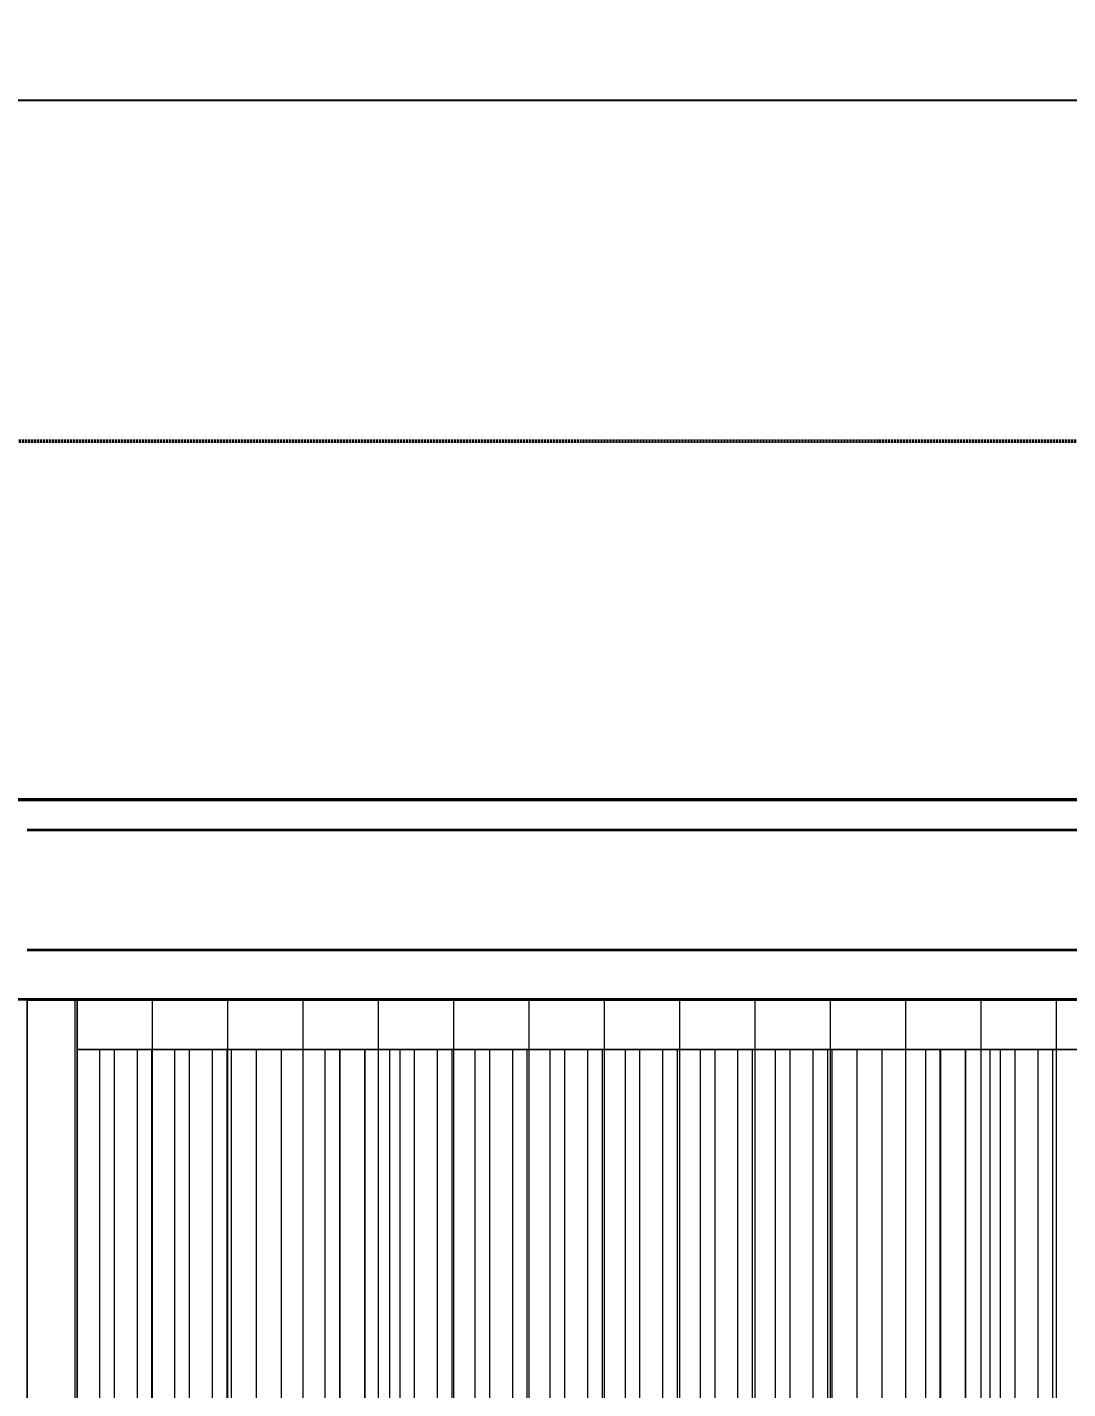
# Model space of a CAD drawing. Header units: millimetres. Extents: x 652554 to 1678317, y -308114 to 170803.
# Drawn here: x 677115 to 678156, y 113361 to 114723 of the extents above; entities that cross this region are included whole.
import ezdxf

# ---------------------------------------------------------------- set-up
doc = ezdxf.new("R2010")
doc.units = ezdxf.units.MM
doc.linetypes.add('DPA_Hidden 50', pattern=[3, 2, -1])
doc.layers.get('Defpoints').update_dxf_attribs({"color": 250})
for name, color, linetype, lineweight in [('A-ANNO-DIMS', 1, 'Continuous', 9), ('A-DETL-GENF', 2, 'Continuous', 35), ('A-GENM', 1, 'Continuous', 9), ('A-GLAZ-CURT', 2, 'Continuous', 9), ('A-GLAZ-CWMG', 2, 'Continuous', 35)]:
    doc.layers.add(name, color=color, linetype=linetype, lineweight=lineweight)
doc.layers.add('DIM', color=1, linetype='Continuous')
doc.styles.add('Arial_2', font='arial.ttf', dxfattribs={"height": 3})
doc.dimstyles.new('DPA-DIM-3_0_T-T_1', dxfattribs={"dimscale": 304.8, "dimtxt": 153.03891, "dimasz": 0.328084, "dimexe": 0.328084, "dimexo": 0.0625, "dimgap": 0.082021, "dimtad": 1, "dimdec": 0, "dimzin": 0, "dimdsep": 46, "dimtxsty": 'Arial_2', "dimblk1": 'OBLIQUE', "dimblk2": 'OBLIQUE', "dimsah": 1, "dimcen": 0.09, "dimdle": 0.328084, "dimadec": 8, "dimazin": 0, "dimtfac": 1, "dimtdec": 4, "dimtix": 1, "dimtmove": 1, "dimatfit": 3, "dimfxl": 0.656168, "dimfxlon": 1, "dimtvp": 1, "dimtolj": 1, "dimtzin": 0, "dimarcsym": 2})

# ---------------------------------------------------------------- blocks, each defined once
blk = doc.blocks.new('DPA_CP_Entrance Louver Grill Vertical Z - Louver Grill Vertical Z-18398766-2250-01 ENTRANCE 2 ELEVATION 3')
at = {"layer": 'A-GLAZ-CURT'}
for p, q in [((631932.5, 113750), (631889.2, 113750)), ((631889.2, 113750), (631914.2, 113750)), ((631914.2, 113750), (631957.5, 113750)), ((631957.5, 113750), (631932.5, 113750)), ((631932.5, 113750), (631997.5, 113750)), ((632533.8, 113750), (631932.5, 113750)), ((631999.2, 113750), (631997.5, 113750)), ((631997.5, 113750), (632022.5, 113750)), ((632598.8, 113750), (631997.5, 113750)), ((632023.2, 113750), (631999.2, 113750)), ((632022.5, 113750), (632087.4, 113750)), ((632086.4, 113750), (632023.2, 113750)), ((631889.2, 113242.6), (631889.2, 113700)), ((631914.2, 113241.6), (631914.2, 113700)), ((631957.5, 113700), (631957.5, 113245.2)), ((631997.5, 113700), (631957.5, 113700)), ((631957.5, 113700), (632440.5, 113700)), ((631997.5, 113700), (631997.5, 113251.5)), ((632440.5, 113700), (631997.5, 113700)), ((632022.5, 113250.5), (632022.5, 113700))]:
    blk.add_line(p, q, dxfattribs=at)
blk = doc.blocks.new('DPA_CP_Entrance Louver Grill Vertical Z - Louver Grill Vertical Z-V53-2250-01 ENTRANCE 2 ELEVATION 3')
at = {"layer": 'A-GLAZ-CURT'}
for p, q in [((631331.2, 113750), (631287.9, 113750)), ((631287.9, 113750), (631312.9, 113750)), ((631312.9, 113750), (631356.2, 113750)), ((631356.2, 113750), (631331.2, 113750)), ((631331.2, 113750), (631396.2, 113750)), ((631932.5, 113750), (631331.2, 113750)), ((631397.9, 113750), (631396.2, 113750)), ((631396.2, 113750), (631421.2, 113750)), ((631997.5, 113750), (631396.2, 113750)), ((631421.9, 113750), (631397.9, 113750)), ((631421.2, 113750), (631486.1, 113750)), ((631485.1, 113750), (631421.9, 113750)), ((631907.5, 113750), (631864.2, 113750)), ((631864.2, 113750), (631889.2, 113750)), ((631889.2, 113750), (631932.5, 113750)), ((631932.5, 113750), (631907.5, 113750)), ((631997.5, 113750), (631932.5, 113750)), ((631972.5, 113750), (631997.5, 113750)), ((632037.4, 113750), (631972.5, 113750)), ((631999.2, 113750), (631975.2, 113750)), ((631975.2, 113750), (632038.4, 113750)), ((631997.5, 113750), (631999.2, 113750)), ((631287.9, 108635), (631287.9, 113700)), ((631312.9, 108635), (631312.9, 113700)), ((631356.2, 113700), (631356.2, 108635)), ((631396.2, 113700), (631356.2, 113700)), ((631356.2, 113700), (631864.2, 113700)), ((631396.2, 113700), (631396.2, 108635)), ((631864.2, 113700), (631396.2, 113700)), ((631421.2, 108635), (631421.2, 113700)), ((631864.2, 113243.5), (631864.2, 113700)), ((631889.2, 113242.6), (631889.2, 113700)), ((631957.5, 113700), (631997.5, 113700)), ((631972.4, 113700), (631957.5, 113700)), ((631972.5, 113700), (631972.5, 113252.5)), ((631997.5, 113700), (631973.5, 113700)), ((631997.5, 113251.5), (631997.5, 113700))]:
    blk.add_line(p, q, dxfattribs=at)
blk = doc.blocks.new('DPA_CP_Entrance Louver Grill Vertical Z - Louver Grill Vertical Z-V54-2250-01 ENTRANCE 2 ELEVATION 3')
at = {"layer": 'A-GLAZ-CURT'}
for p, q in [((631331.2, 113750), (630730, 113750)), ((631396.2, 113750), (630794.9, 113750)), ((631306.2, 113750), (631262.9, 113750)), ((631262.9, 113750), (631287.9, 113750)), ((631287.9, 113750), (631331.2, 113750)), ((631331.2, 113750), (631306.2, 113750)), ((631396.2, 113750), (631331.2, 113750)), ((631371.2, 113750), (631396.2, 113750)), ((631436.1, 113750), (631371.2, 113750)), ((631397.9, 113750), (631373.9, 113750)), ((631373.9, 113750), (631437.1, 113750)), ((631396.2, 113750), (631397.9, 113750)), ((631108.3, 113700), (631262.9, 113700)), ((631262.9, 113700), (631108.3, 113700)), ((631262.9, 108635), (631262.9, 113700)), ((631287.9, 108635), (631287.9, 113700)), ((631356.2, 113700), (631396.2, 113700)), ((631371.1, 113700), (631356.2, 113700)), ((631371.2, 113700), (631371.2, 108635)), ((631396.2, 113700), (631372.2, 113700)), ((631396.2, 108635), (631396.2, 113700))]:
    blk.add_line(p, q, dxfattribs=at)
blk = doc.blocks.new('GM_Louver Grill Vertical Z - Z Profile-V59-2250-01 ENTRANCE 2 ELEVATION 3')
at = {"layer": 'A-GENM'}
for p, q in [((632032.5, 113750), (632047.4, 113750)), ((632034.2, 113750), (632032.5, 113750)), ((632047.4, 113750), (632034.2, 113750)), ((632047.4, 113750), (632087.5, 113750)), ((632087.4, 113750), (632047.4, 113750)), ((632092.4, 113750), (632087.4, 113750)), ((632087.5, 113750), (632090.7, 113750)), ((632090.7, 113750), (632092.4, 113750)), ((632032.5, 113700), (632032.5, 113250.2)), ((632047.4, 113249.6), (632047.4, 113700))]:
    blk.add_line(p, q, dxfattribs=at)
blk = doc.blocks.new('GM_Louver Grill Vertical Z - Z Profile-V57-2250-01 ENTRANCE 2 ELEVATION 3')
at = {"layer": 'A-GENM'}
for p, q in [((632145.3, 113750), (632160.2, 113750)), ((632147, 113750), (632145.3, 113750)), ((632160.1, 113750), (632147, 113750)), ((632200.2, 113750), (632160.1, 113750)), ((632160.2, 113750), (632200.3, 113750)), ((632205.2, 113750), (632200.2, 113750)), ((632200.3, 113750), (632203.5, 113750)), ((632203.5, 113750), (632205.2, 113750)), ((632145.3, 113700), (632145.3, 108635)), ((632160.2, 108635), (632160.2, 113700))]:
    blk.add_line(p, q, dxfattribs=at)
blk = doc.blocks.new('GM_Louver Grill Vertical Z - Z Profile-V60-2250-01 ENTRANCE 2 ELEVATION 3')
at = {"layer": 'A-GENM'}
for p, q in [((631544, 113750), (631558.9, 113750)), ((631545.7, 113750), (631544, 113750)), ((631558.8, 113750), (631545.7, 113750)), ((631598.9, 113750), (631558.8, 113750)), ((631558.9, 113750), (631599, 113750)), ((631603.9, 113750), (631598.9, 113750)), ((631599, 113750), (631602.2, 113750)), ((631602.2, 113750), (631603.9, 113750)), ((631544, 113700), (631544, 108635)), ((631558.9, 108635), (631558.9, 113700))]:
    blk.add_line(p, q, dxfattribs=at)
blk = doc.blocks.new('GM_Louver Grill Vertical Z - Z Profile-V61-2250-01 ENTRANCE 2 ELEVATION 3')
at = {"layer": 'A-GENM'}
for p, q in [((631731.9, 113750), (631746.3, 113750)), ((631733.7, 113750), (631731.9, 113750)), ((631746.3, 113750), (631733.7, 113750)), ((631786.9, 113750), (631746.8, 113750)), ((631746.9, 113750), (631787, 113750)), ((631791.9, 113750), (631786.9, 113750)), ((631787, 113750), (631790.2, 113750)), ((631790.2, 113750), (631791.9, 113750)), ((631731.9, 113700), (631731.9, 108635)), ((631746.9, 108635), (631746.9, 113700))]:
    blk.add_line(p, q, dxfattribs=at)
blk = doc.blocks.new('GM_Louver Grill Vertical Z - Z Profile-V62-2250-01 ENTRANCE 2 ELEVATION 3')
at = {"layer": 'A-GENM'}
for p, q in [((631807.1, 113750), (631822.1, 113750)), ((631808.9, 113750), (631807.1, 113750)), ((631822, 113750), (631808.9, 113750)), ((631862.1, 113750), (631822, 113750)), ((631822.1, 113750), (631862.2, 113750)), ((631867.1, 113750), (631862.1, 113750)), ((631862.2, 113750), (631865.3, 113750)), ((631865.3, 113750), (631867.1, 113750)), ((631807.1, 113700), (631807.1, 113237.7)), ((631822.1, 113239.2), (631822.1, 113700))]:
    blk.add_line(p, q, dxfattribs=at)
blk = doc.blocks.new('GM_Louver Grill Vertical Z - Z Profile-V63-2250-01 ENTRANCE 2 ELEVATION 3')
at = {"layer": 'A-GENM'}
for p, q in [((631844.7, 113750), (631859.7, 113750)), ((631846.4, 113750), (631844.7, 113750)), ((631859.6, 113750), (631846.4, 113750)), ((631899.7, 113750), (631859.6, 113750)), ((631859.7, 113750), (631899.7, 113750)), ((631899.7, 113750), (631902.9, 113750)), ((631904.7, 113750), (631899.7, 113750)), ((631902.9, 113750), (631904.7, 113750)), ((631844.7, 113700), (631844.7, 113241.6)), ((631859.7, 113243.1), (631859.7, 113700))]:
    blk.add_line(p, q, dxfattribs=at)
blk = doc.blocks.new('GM_Louver Grill Vertical Z - Z Profile-V58-2250-01 ENTRANCE 2 ELEVATION 3')
at = {"layer": 'A-GENM'}
for p, q in [((632446, 113750), (632461, 113750)), ((632447.7, 113750), (632446, 113750)), ((632460.9, 113750), (632447.7, 113750)), ((632501, 113750), (632460.9, 113750)), ((632461, 113750), (632501, 113750)), ((632501, 113750), (632504.2, 113750)), ((632506, 113750), (632501, 113750)), ((632504.2, 113750), (632506, 113750))]:
    blk.add_line(p, q, dxfattribs=at)
blk = doc.blocks.new('GM_Louver Grill Vertical Z - Z Profile-V64-2250-01 ENTRANCE 2 ELEVATION 3')
at = {"layer": 'A-GENM'}
for p, q in [((631957.5, 113750), (631972.4, 113750)), ((631959.2, 113750), (631957.5, 113750)), ((631972.4, 113750), (631959.2, 113750)), ((631972.4, 113750), (632012.5, 113750)), ((632012.4, 113750), (631972.4, 113750)), ((632017.4, 113750), (632012.4, 113750)), ((632012.5, 113750), (632015.7, 113750)), ((632015.7, 113750), (632017.4, 113750)), ((631957.5, 113700), (631957.5, 113253)), ((631972.4, 113252.5), (631972.4, 113700))]:
    blk.add_line(p, q, dxfattribs=at)
blk = doc.blocks.new('DPA_CP_Entrance Louver Grill Vertical Z - Louver Grill Vertical Z-18399026-2250-01 ENTRANCE 2 ELEVATION 3')
at = {"layer": 'A-GLAZ-CURT'}
for p, q in [((625329.6, 113750), (625379.6, 113750)), ((625379.6, 113750), (625329.6, 113750)), ((625329.6, 113750), (625329.6, 108575)), ((625329.6, 108575), (625329.6, 113750)), ((625379.6, 113750), (625329.6, 113750)), ((625329.6, 113750), (625377.6, 113750)), ((625329.6, 108575), (625329.6, 113750)), ((625329.6, 108575), (625329.6, 113750)), ((625329.6, 113700), (625329.6, 113750)), ((625329.6, 113750), (625329.6, 113700)), ((625329.6, 113750), (626761.8, 113750)), ((625329.6, 113750), (626761.8, 113750)), ((625377.6, 113750), (625379.6, 113750)), ((625377.6, 108575), (625377.6, 113750)), ((625377.6, 108575), (625377.6, 113750)), ((625379.6, 113750), (625379.6, 108575)), ((625379.6, 108575), (625379.6, 113750)), ((625379.6, 108635), (625379.6, 113700)), ((625379.6, 108635), (625379.6, 113700)), ((626711.8, 113700), (625379.6, 113700)), ((625379.6, 113700), (626711.8, 113700))]:
    blk.add_line(p, q, dxfattribs=at)
blk = doc.blocks.new('GM_Louver Grill Vertical Z - Z Profile-V71-2250-01 ENTRANCE 2 ELEVATION 3')
at = {"layer": 'A-GENM'}
blk.add_line((625152.6, 108575), (625152.6, 113750), dxfattribs=at)
blk = doc.blocks.new('Rectangular Mullion - Entrance Louver Top-15304690-2250-01 ENTRANCE 2 ELEVATION 3')
at = {"layer": 'A-GLAZ-CWMG'}
for p, q in [((632490.5, 113950), (631058.3, 113950)), ((631058.3, 113950), (632490.5, 113950)), ((631058.3, 113920), (632415.5, 113920)), ((631058.3, 113920), (632415.5, 113920)), ((631058.3, 113800), (632415.5, 113800)), ((631058.3, 113800), (632415.5, 113800)), ((631058.3, 113750), (632490.5, 113750)), ((631058.3, 113750), (632490.5, 113750))]:
    blk.add_line(p, q, dxfattribs=at)
blk = doc.blocks.new('Rectangular Mullion - Entrance Louver Top-12049626-2250-01 ENTRANCE 2 ELEVATION 3')
at = {"layer": 'A-GLAZ-CWMG'}
for p, q in [((631223, 113950), (630621.7, 113950)), ((630855.5, 113950), (631456.8, 113950)), ((631223, 113750), (630621.7, 113750)), ((631352.9, 113750), (630751.6, 113750))]:
    blk.add_line(p, q, dxfattribs=at)
blk = doc.blocks.new('Rectangular Mullion - Entrance Louver Top-15305096-2250-01 ENTRANCE 2 ELEVATION 3')
at = {"layer": 'A-GLAZ-CWMG'}
for p, q in [((632415.5, 113950), (631824.3, 113950)), ((632058.1, 113950), (632685.5, 113950)), ((632685.5, 113950), (632685.5, 113920)), ((632685.5, 113920), (632585.5, 113920)), ((632585.5, 113920), (632585.5, 113801)), ((632585.5, 113800), (632565.5, 113800)), ((632565.5, 113800), (632565.5, 113750)), ((632415.5, 113750), (631824.3, 113750)), ((632565.5, 113750), (631954.2, 113750))]:
    blk.add_line(p, q, dxfattribs=at)
blk = doc.blocks.new('GM_Louver Grill Vertical Z - Z Profile-V78-2250-01 ENTRANCE 2 ELEVATION 3')
at = {"layer": 'A-GENM'}
for p, q in [((632070.1, 113750), (632085, 113750)), ((632071.8, 113750), (632070.1, 113750)), ((632084.9, 113750), (632071.8, 113750)), ((632125, 113750), (632084.9, 113750)), ((632085, 113750), (632125.1, 113750)), ((632070.1, 113700), (632070.1, 113248.7)), ((632085, 113248.2), (632085, 113700))]:
    blk.add_line(p, q, dxfattribs=at)
blk = doc.blocks.new('DPA_AN_Callout - DPA_AN_Callout-15552900-2250-01 ENTRANCE 2 ELEVATION 3')
at = {"layer": 'A-DETL-GENF', "linetype": 'DPA_Hidden 50', "lineweight": 50}
blk.add_line((632417.4, 114308.8), (623939, 114308.8), dxfattribs=at)
blk = doc.blocks.new('_Oblique')
at = {"color": 0, "linetype": 'ByBlock', "lineweight": -2}
blk.add_line((-0.5, -0.5), (0.5, 0.5), dxfattribs=at)
blk = doc.blocks.new('*D5416')
at = {"layer": 'A-ANNO-DIMS', "color": 0, "lineweight": -2, "transparency": 16777216}
for p, q in [((669953.8, 114269.1), (669953.8, 114750)), ((678744.9, 114269.1), (678744.9, 114750)), ((678844.9, 114650), (669853.8, 114650))]:
    blk.add_line(p, q, dxfattribs=at)
at = {"layer": 'Defpoints', "color": 0, "transparency": 16777216}
for p in [(669953.8, 114650), (669953.8, 114250), (678744.9, 114250)]:
    blk.add_point(p, dxfattribs=at)
at = {"layer": 'A-ANNO-DIMS', "color": 0, "lineweight": -2, "transparency": 16777216, "xscale": 100, "yscale": 100, "zscale": 100, "rotation": 180}
blk.add_blockref('_Oblique', (669953.8, 114650), dxfattribs=at)
at = {"layer": 'A-ANNO-DIMS', "color": 0, "lineweight": -2, "transparency": 16777216, "xscale": 100, "yscale": 100, "zscale": 100}
blk.add_blockref('_Oblique', (678744.9, 114650), dxfattribs=at)
at = {"layer": 'A-ANNO-DIMS', "color": 0, "transparency": 16777216, "insert": (674349.4, 114751.6), "char_height": 150, "width": 1107.531, "attachment_point": 5, "style": 'Arial_2'}
blk.add_mtext('\\A1;8791', dxfattribs=at)

msp = doc.modelspace()

# ---------------------------------------------------------------- linework, layer by layer
at = {"layer": 'DIM', "color": 6}
msp.add_lwpolyline([(669892, 113950.8585), (678725.3852, 113950.8585), (678725.3852, 102550), (669892, 102550)], close=True, dxfattribs=at)

# ---------------------------------------------------------------- block references
at = {"layer": 'A-DETL-GENF'}
msp.add_blockref('DPA_AN_Callout - DPA_AN_Callout-15552900-2250-01 ENTRANCE 2 ELEVATION 3', (46056.406, 0), dxfattribs=at)
at = {"layer": 'A-GENM'}
for name, p in [('GM_Louver Grill Vertical Z - Z Profile-V58-2250-01 ENTRANCE 2 ELEVATION 3', (44628.2699, 0)), ('GM_Louver Grill Vertical Z - Z Profile-V58-2250-01 ENTRANCE 2 ELEVATION 3', (44665.8621, 0)), ('GM_Louver Grill Vertical Z - Z Profile-V58-2250-01 ENTRANCE 2 ELEVATION 3', (44703.4544, 0)), ('GM_Louver Grill Vertical Z - Z Profile-V71-2250-01 ENTRANCE 2 ELEVATION 3', (52012.1878, 0)), ('GM_Louver Grill Vertical Z - Z Profile-V57-2250-01 ENTRANCE 2 ELEVATION 3', (45041.7846, 0)), ('GM_Louver Grill Vertical Z - Z Profile-V57-2250-01 ENTRANCE 2 ELEVATION 3', (45079.3768, 0)), ('GM_Louver Grill Vertical Z - Z Profile-V71-2250-01 ENTRANCE 2 ELEVATION 3', (52087.6109, 0)), ('GM_Louver Grill Vertical Z - Z Profile-V57-2250-01 ENTRANCE 2 ELEVATION 3', (45116.9691, 0)), ('GM_Louver Grill Vertical Z - Z Profile-V57-2250-01 ENTRANCE 2 ELEVATION 3', (45154.5613, 0)), ('GM_Louver Grill Vertical Z - Z Profile-V71-2250-01 ENTRANCE 2 ELEVATION 3', (52163.034, 0)), ('GM_Louver Grill Vertical Z - Z Profile-V58-2250-01 ENTRANCE 2 ELEVATION 3', (44891.4156, 0)), ('GM_Louver Grill Vertical Z - Z Profile-V58-2250-01 ENTRANCE 2 ELEVATION 3', (44929.0078, 0)), ('GM_Louver Grill Vertical Z - Z Profile-V71-2250-01 ENTRANCE 2 ELEVATION 3', (52238.4571, 0)), ('GM_Louver Grill Vertical Z - Z Profile-V57-2250-01 ENTRANCE 2 ELEVATION 3', (45267.338, 0)), ('GM_Louver Grill Vertical Z - Z Profile-V71-2250-01 ENTRANCE 2 ELEVATION 3', (52313.8802, 0)), ('GM_Louver Grill Vertical Z - Z Profile-V57-2250-01 ENTRANCE 2 ELEVATION 3', (45342.3379, 0)), ('GM_Louver Grill Vertical Z - Z Profile-V57-2250-01 ENTRANCE 2 ELEVATION 3', (45379.9302, 0)), ('GM_Louver Grill Vertical Z - Z Profile-V71-2250-01 ENTRANCE 2 ELEVATION 3', (52389.3033, 0)), ('GM_Louver Grill Vertical Z - Z Profile-V57-2250-01 ENTRANCE 2 ELEVATION 3', (45417.5224, 0)), ('GM_Louver Grill Vertical Z - Z Profile-V60-2250-01 ENTRANCE 2 ELEVATION 3', (46056.406, 0)), ('GM_Louver Grill Vertical Z - Z Profile-V71-2250-01 ENTRANCE 2 ELEVATION 3', (52464.7264, 0)), ('GM_Louver Grill Vertical Z - Z Profile-V57-2250-01 ENTRANCE 2 ELEVATION 3', (45492.7069, 0)), ('GM_Louver Grill Vertical Z - Z Profile-V57-2250-01 ENTRANCE 2 ELEVATION 3', (45530.2991, 0)), ('GM_Louver Grill Vertical Z - Z Profile-V71-2250-01 ENTRANCE 2 ELEVATION 3', (52540.1494, 0)), ('GM_Louver Grill Vertical Z - Z Profile-V57-2250-01 ENTRANCE 2 ELEVATION 3', (45567.8914, 0)), ('GM_Louver Grill Vertical Z - Z Profile-V57-2250-01 ENTRANCE 2 ELEVATION 3', (45605.4836, 0)), ('GM_Louver Grill Vertical Z - Z Profile-V71-2250-01 ENTRANCE 2 ELEVATION 3', (52615.5725, 0)), ('GM_Louver Grill Vertical Z - Z Profile-V61-2250-01 ENTRANCE 2 ELEVATION 3', (46056.406, 0)), ('GM_Louver Grill Vertical Z - Z Profile-V57-2250-01 ENTRANCE 2 ELEVATION 3', (45680.6681, 0)), ('GM_Louver Grill Vertical Z - Z Profile-V71-2250-01 ENTRANCE 2 ELEVATION 3', (52690.9956, 0)), ('GM_Louver Grill Vertical Z - Z Profile-V62-2250-01 ENTRANCE 2 ELEVATION 3', (46056.406, 0)), ('GM_Louver Grill Vertical Z - Z Profile-V63-2250-01 ENTRANCE 2 ELEVATION 3', (46056.406, 0)), ('GM_Louver Grill Vertical Z - Z Profile-V71-2250-01 ENTRANCE 2 ELEVATION 3', (52766.4187, 0)), ('GM_Louver Grill Vertical Z - Z Profile-V58-2250-01 ENTRANCE 2 ELEVATION 3', (45492.7069, 0)), ('GM_Louver Grill Vertical Z - Z Profile-V58-2250-01 ENTRANCE 2 ELEVATION 3', (45530.2991, 0)), ('GM_Louver Grill Vertical Z - Z Profile-V71-2250-01 ENTRANCE 2 ELEVATION 3', (52841.8418, 0)), ('GM_Louver Grill Vertical Z - Z Profile-V64-2250-01 ENTRANCE 2 ELEVATION 3', (46056.406, 0)), ('GM_Louver Grill Vertical Z - Z Profile-V71-2250-01 ENTRANCE 2 ELEVATION 3', (52917.2649, 0)), ('GM_Louver Grill Vertical Z - Z Profile-V59-2250-01 ENTRANCE 2 ELEVATION 3', (46056.406, 0)), ('GM_Louver Grill Vertical Z - Z Profile-V78-2250-01 ENTRANCE 2 ELEVATION 3', (46056.406, 0)), ('GM_Louver Grill Vertical Z - Z Profile-V71-2250-01 ENTRANCE 2 ELEVATION 3', (52992.688, 0))]:
    msp.add_blockref(name, p, dxfattribs=at)
at = {"layer": 'A-GLAZ-CURT'}
for name, p in [('DPA_CP_Entrance Louver Grill Vertical Z - Louver Grill Vertical Z-V54-2250-01 ENTRANCE 2 ELEVATION 3', (46056.406, 0)), ('DPA_CP_Entrance Louver Grill Vertical Z - Louver Grill Vertical Z-18399026-2250-01 ENTRANCE 2 ELEVATION 3', (51785.1758, 0)), ('DPA_CP_Entrance Louver Grill Vertical Z - Louver Grill Vertical Z-V53-2250-01 ENTRANCE 2 ELEVATION 3', (46056.406, 0)), ('DPA_CP_Entrance Louver Grill Vertical Z - Louver Grill Vertical Z-18398766-2250-01 ENTRANCE 2 ELEVATION 3', (46056.406, 0))]:
    msp.add_blockref(name, p, dxfattribs=at)
at = {"layer": 'A-GLAZ-CWMG'}
for name, p in [('Rectangular Mullion - Entrance Louver Top-12049626-2250-01 ENTRANCE 2 ELEVATION 3', (46056.406, 0)), ('Rectangular Mullion - Entrance Louver Top-15304690-2250-01 ENTRANCE 2 ELEVATION 3', (46056.406, 0)), ('Rectangular Mullion - Entrance Louver Top-12049626-2250-01 ENTRANCE 2 ELEVATION 3', (46657.6973, 0)), ('Rectangular Mullion - Entrance Louver Top-15305096-2250-01 ENTRANCE 2 ELEVATION 3', (46056.406, 0))]:
    msp.add_blockref(name, p, dxfattribs=at)

# ---------------------------------------------------------------- dimensions: what is measured, and where the dimension line sits
at = {"layer": 'A-ANNO-DIMS'}
dim = msp.add_linear_dim(base=(669953.7774, 114650.0211), p1=(678744.9322, 114250.0211), p2=(669953.7774, 114250.0211), dimstyle='DPA-DIM-3_0_T-T_1', override={"dimpost": '<>', "dimfxl": 8791.154775}, dxfattribs=at)
dim.commit()
dim.dimension.update_dxf_attribs({"geometry": '*D5416', "text_midpoint": (674349.3548, 114751.607)})

doc.saveas('drawing.dxf')
